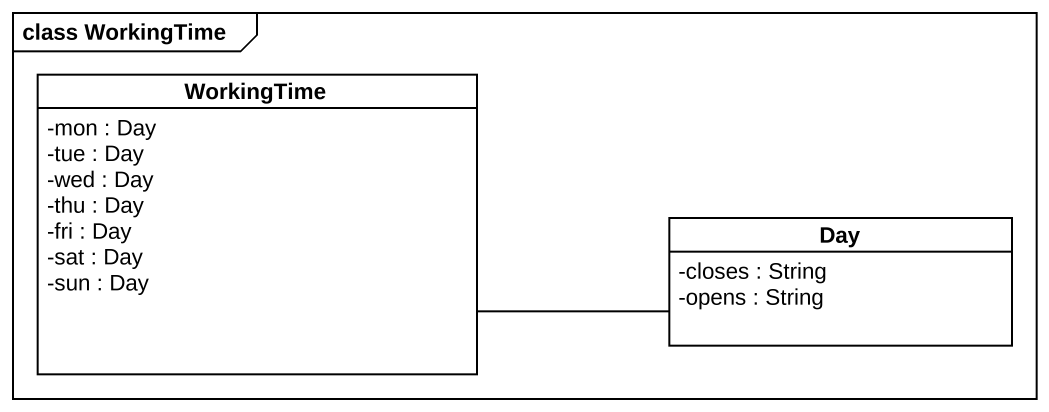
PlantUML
@startuml
mainframe class WorkingTime
hide circle
hide empty members
skinparam classAttributeIconSize 0
class WorkingTime {
  -mon : Day
  -tue : Day
  -wed : Day
  -thu : Day
  -fri : Day
  -sat : Day
  -sun : Day
}
class Day {
  -closes : String
  -opens : String
}
Day -left- WorkingTime
@enduml
